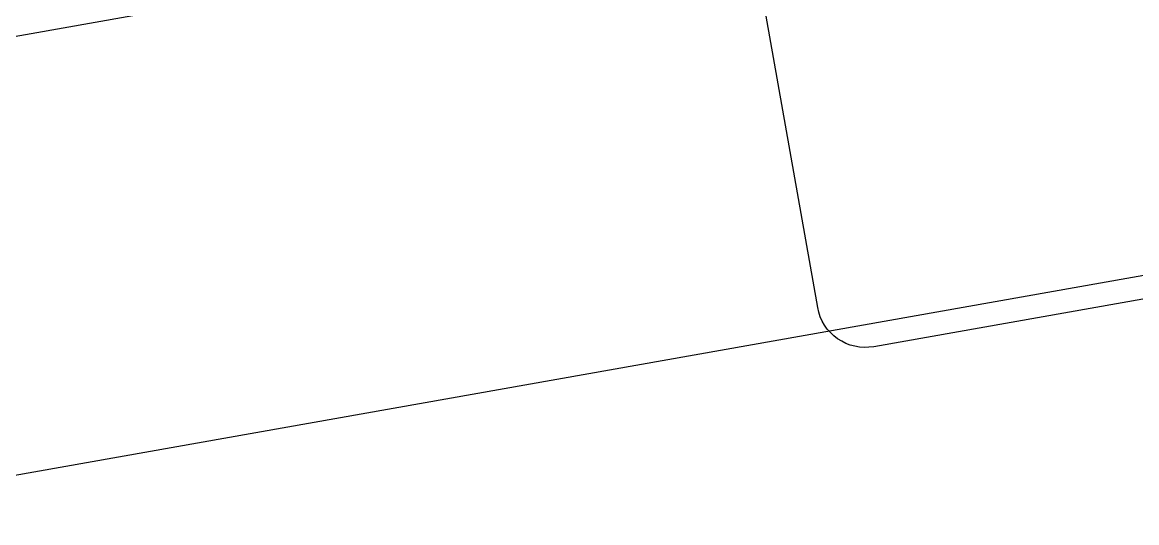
# Model space of a CAD drawing. Header units: millimetres. Extents: x 0 to 8967983, y -224399 to 13801.
# Drawn here: x 71375.18 to 71382.22, y -193456.14 to -193452.97 of the extents above; entities that cross this region are included whole.
import ezdxf

# ---------------------------------------------------------------- set-up
doc = ezdxf.new("R2010")
doc.units = ezdxf.units.MM
doc.header["$LTSCALE"] = 10
doc.layers.add('Архитектура', color=251, linetype='Continuous')

msp = doc.modelspace()

# ---------------------------------------------------------------- linework, layer by layer
at = {"layer": 'Архитектура', "lineweight": 25, "transparency": 33554684}
msp.add_lwpolyline([(71345.0646, -193458.3913), (71395.3454, -193449.4796), (71395.1752, -193448.5192), (71344.8944, -193457.4308)], close=True, dxfattribs=at)
msp.add_lwpolyline([(71345.0646, -193458.3913), (71395.3454, -193449.4796), (71395.1752, -193448.5192), (71344.8944, -193457.4308)], close=True, dxfattribs=at)
msp.add_lwpolyline([(71345.0646, -193458.3913), (71395.3454, -193449.4796), (71395.1752, -193448.5192), (71344.8944, -193457.4308)], close=True, dxfattribs=at)
msp.add_lwpolyline([(71345.0646, -193458.3913), (71395.3454, -193449.4796), (71395.1752, -193448.5192), (71344.8944, -193457.4308)], close=True, dxfattribs=at)
msp.add_lwpolyline([(71345.0646, -193458.3913), (71395.3454, -193449.4796), (71395.1752, -193448.5192), (71344.8944, -193457.4308)], close=True, dxfattribs=at)
msp.add_lwpolyline([(71345.0646, -193458.3913), (71395.3454, -193449.4796), (71395.1752, -193448.5192), (71344.8944, -193457.4308)], close=True, dxfattribs=at)
msp.add_lwpolyline([(71345.0646, -193458.3913), (71395.3454, -193449.4796), (71395.1752, -193448.5192), (71344.8944, -193457.4308)], close=True, dxfattribs=at)
msp.add_lwpolyline([(71345.0646, -193458.3913), (71395.3454, -193449.4796), (71395.1752, -193448.5192), (71344.8944, -193457.4308)], close=True, dxfattribs=at)
msp.add_lwpolyline([(71345.0646, -193458.3913), (71395.3454, -193449.4796), (71395.1752, -193448.5192), (71344.8944, -193457.4308)], close=True, dxfattribs=at)
msp.add_lwpolyline([(71345.0646, -193458.3913), (71395.3454, -193449.4796), (71395.1752, -193448.5192), (71344.8944, -193457.4308)], close=True, dxfattribs=at)
msp.add_lwpolyline([(71345.0646, -193458.3913), (71395.3454, -193449.4796), (71395.1752, -193448.5192), (71344.8944, -193457.4308)], close=True, dxfattribs=at)
msp.add_lwpolyline([(71345.0646, -193458.3913), (71395.3454, -193449.4796), (71395.1752, -193448.5192), (71344.8944, -193457.4308)], close=True, dxfattribs=at)
msp.add_lwpolyline([(71345.0646, -193458.3913), (71395.3454, -193449.4796), (71395.1752, -193448.5192), (71344.8944, -193457.4308)], close=True, dxfattribs=at)
msp.add_lwpolyline([(71345.0646, -193458.3913), (71395.3454, -193449.4796), (71395.1752, -193448.5192), (71344.8944, -193457.4308)], close=True, dxfattribs=at)
msp.add_lwpolyline([(71345.0646, -193458.3913), (71395.3454, -193449.4796), (71395.1752, -193448.5192), (71344.8944, -193457.4308)], close=True, dxfattribs=at)
msp.add_lwpolyline([(71345.0646, -193458.3913), (71395.3454, -193449.4796), (71395.1752, -193448.5192), (71344.8944, -193457.4308)], close=True, dxfattribs=at)
msp.add_lwpolyline([(71345.0646, -193458.3913), (71395.3454, -193449.4796), (71395.1752, -193448.5192), (71344.8944, -193457.4308)], close=True, dxfattribs=at)
msp.add_lwpolyline([(71345.0646, -193458.3913), (71395.3454, -193449.4796), (71395.1752, -193448.5192), (71344.8944, -193457.4308)], close=True, dxfattribs=at)
msp.add_lwpolyline([(71345.0646, -193458.3913), (71395.3454, -193449.4796), (71395.1752, -193448.5192), (71344.8944, -193457.4308)], close=True, dxfattribs=at)
msp.add_lwpolyline([(71345.0646, -193458.3913), (71395.3454, -193449.4796), (71395.1752, -193448.5192), (71344.8944, -193457.4308)], close=True, dxfattribs=at)
msp.add_lwpolyline([(71345.0646, -193458.3913), (71395.3454, -193449.4796), (71395.1752, -193448.5192), (71344.8944, -193457.4308)], close=True, dxfattribs=at)
msp.add_lwpolyline([(71345.0646, -193458.3913), (71395.3454, -193449.4796), (71395.1752, -193448.5192), (71344.8944, -193457.4308)], close=True, dxfattribs=at)
msp.add_lwpolyline([(71345.0646, -193458.3913), (71395.3454, -193449.4796), (71395.1752, -193448.5192), (71344.8944, -193457.4308)], close=True, dxfattribs=at)
msp.add_lwpolyline([(71345.0646, -193458.3913), (71395.3454, -193449.4796), (71395.1752, -193448.5192), (71344.8944, -193457.4308)], close=True, dxfattribs=at)
msp.add_lwpolyline([(71345.0646, -193458.3913), (71395.3454, -193449.4796), (71395.1752, -193448.5192), (71344.8944, -193457.4308)], close=True, dxfattribs=at)
msp.add_lwpolyline([(71345.0646, -193458.3913), (71395.3454, -193449.4796), (71395.1752, -193448.5192), (71344.8944, -193457.4308)], close=True, dxfattribs=at)
msp.add_lwpolyline([(71345.0646, -193458.3913), (71395.3454, -193449.4796), (71395.1752, -193448.5192), (71344.8944, -193457.4308)], close=True, dxfattribs=at)
msp.add_lwpolyline([(71345.0646, -193458.3913), (71395.3454, -193449.4796), (71395.1752, -193448.5192), (71344.8944, -193457.4308)], close=True, dxfattribs=at)
msp.add_lwpolyline([(71345.0646, -193458.3913), (71395.3454, -193449.4796), (71395.1752, -193448.5192), (71344.8944, -193457.4308)], close=True, dxfattribs=at)
msp.add_lwpolyline([(71345.0646, -193458.3913), (71395.3454, -193449.4796), (71395.1752, -193448.5192), (71344.8944, -193457.4308)], close=True, dxfattribs=at)
msp.add_lwpolyline([(71345.0646, -193458.3913), (71395.3454, -193449.4796), (71395.1752, -193448.5192), (71344.8944, -193457.4308)], close=True, dxfattribs=at)
msp.add_lwpolyline([(71345.0646, -193458.3913), (71395.3454, -193449.4796), (71395.1752, -193448.5192), (71344.8944, -193457.4308)], close=True, dxfattribs=at)
msp.add_lwpolyline([(71345.0646, -193458.3913), (71395.3454, -193449.4796), (71395.1752, -193448.5192), (71344.8944, -193457.4308)], close=True, dxfattribs=at)
msp.add_lwpolyline([(71345.0646, -193458.3913), (71395.3454, -193449.4796), (71395.1752, -193448.5192), (71344.8944, -193457.4308)], close=True, dxfattribs=at)
msp.add_lwpolyline([(71345.0646, -193458.3913), (71395.3454, -193449.4796), (71395.1752, -193448.5192), (71344.8944, -193457.4308)], close=True, dxfattribs=at)
msp.add_lwpolyline([(71345.0646, -193458.3913), (71395.3454, -193449.4796), (71395.1752, -193448.5192), (71344.8944, -193457.4308)], close=True, dxfattribs=at)
msp.add_lwpolyline([(71345.0646, -193458.3913), (71395.3454, -193449.4796), (71395.1752, -193448.5192), (71344.8944, -193457.4308)], close=True, dxfattribs=at)
msp.add_lwpolyline([(71345.0646, -193458.3913), (71395.3454, -193449.4796), (71395.1752, -193448.5192), (71344.8944, -193457.4308)], close=True, dxfattribs=at)
msp.add_lwpolyline([(71345.0646, -193458.3913), (71395.3454, -193449.4796), (71395.1752, -193448.5192), (71344.8944, -193457.4308)], close=True, dxfattribs=at)
msp.add_lwpolyline([(71345.0646, -193458.3913), (71395.3454, -193449.4796), (71395.1752, -193448.5192), (71344.8944, -193457.4308)], close=True, dxfattribs=at)
msp.add_lwpolyline([(71345.0646, -193458.3913), (71395.3454, -193449.4796), (71395.1752, -193448.5192), (71344.8944, -193457.4308)], close=True, dxfattribs=at)
msp.add_lwpolyline([(71345.0646, -193458.3913), (71395.3454, -193449.4796), (71395.1752, -193448.5192), (71344.8944, -193457.4308)], close=True, dxfattribs=at)
msp.add_lwpolyline([(71345.0646, -193458.3913), (71395.3454, -193449.4796), (71395.1752, -193448.5192), (71344.8944, -193457.4308)], close=True, dxfattribs=at)
msp.add_lwpolyline([(71345.0646, -193458.3913), (71395.3454, -193449.4796), (71395.1752, -193448.5192), (71344.8944, -193457.4308)], close=True, dxfattribs=at)
msp.add_lwpolyline([(71345.0646, -193458.3913), (71395.3454, -193449.4796), (71395.1752, -193448.5192), (71344.8944, -193457.4308)], close=True, dxfattribs=at)
msp.add_lwpolyline([(71345.0646, -193458.3913), (71395.3454, -193449.4796), (71395.1752, -193448.5192), (71344.8944, -193457.4308)], close=True, dxfattribs=at)
msp.add_lwpolyline([(71345.0646, -193458.3913), (71395.3454, -193449.4796), (71395.1752, -193448.5192), (71344.8944, -193457.4308)], close=True, dxfattribs=at)
msp.add_lwpolyline([(71345.0646, -193458.3913), (71395.3454, -193449.4796), (71395.1752, -193448.5192), (71344.8944, -193457.4308)], close=True, dxfattribs=at)
msp.add_lwpolyline([(71345.0646, -193458.3913), (71395.3454, -193449.4796), (71395.1752, -193448.5192), (71344.8944, -193457.4308)], close=True, dxfattribs=at)
msp.add_lwpolyline([(71345.0646, -193458.3913), (71395.3454, -193449.4796), (71395.1752, -193448.5192), (71344.8944, -193457.4308)], close=True, dxfattribs=at)
msp.add_lwpolyline([(71345.0646, -193458.3913), (71395.3454, -193449.4796), (71395.1752, -193448.5192), (71344.8944, -193457.4308)], close=True, dxfattribs=at)
msp.add_lwpolyline([(71345.0646, -193458.3913), (71395.3454, -193449.4796), (71395.1752, -193448.5192), (71344.8944, -193457.4308)], close=True, dxfattribs=at)
msp.add_lwpolyline([(71345.0646, -193458.3913), (71395.3454, -193449.4796), (71395.1752, -193448.5192), (71344.8944, -193457.4308)], close=True, dxfattribs=at)
msp.add_lwpolyline([(71345.0646, -193458.3913), (71395.3454, -193449.4796), (71395.1752, -193448.5192), (71344.8944, -193457.4308)], close=True, dxfattribs=at)
msp.add_lwpolyline([(71345.0646, -193458.3913), (71395.3454, -193449.4796), (71395.1752, -193448.5192), (71344.8944, -193457.4308)], close=True, dxfattribs=at)
msp.add_lwpolyline([(71345.0646, -193458.3913), (71395.3454, -193449.4796), (71395.1752, -193448.5192), (71344.8944, -193457.4308)], close=True, dxfattribs=at)
msp.add_lwpolyline([(71345.0646, -193458.3913), (71395.3454, -193449.4796), (71395.1752, -193448.5192), (71344.8944, -193457.4308)], close=True, dxfattribs=at)
msp.add_lwpolyline([(71345.0646, -193458.3913), (71395.3454, -193449.4796), (71395.1752, -193448.5192), (71344.8944, -193457.4308)], close=True, dxfattribs=at)
msp.add_lwpolyline([(71345.0646, -193458.3913), (71395.3454, -193449.4796), (71395.1752, -193448.5192), (71344.8944, -193457.4308)], close=True, dxfattribs=at)
msp.add_lwpolyline([(71345.0646, -193458.3913), (71395.3454, -193449.4796), (71395.1752, -193448.5192), (71344.8944, -193457.4308)], close=True, dxfattribs=at)
msp.add_lwpolyline([(71345.0646, -193458.3913), (71395.3454, -193449.4796), (71395.1752, -193448.5192), (71344.8944, -193457.4308)], close=True, dxfattribs=at)
msp.add_lwpolyline([(71345.0646, -193458.3913), (71395.3454, -193449.4796), (71395.1752, -193448.5192), (71344.8944, -193457.4308)], close=True, dxfattribs=at)
msp.add_lwpolyline([(71345.0646, -193458.3913), (71395.3454, -193449.4796), (71395.1752, -193448.5192), (71344.8944, -193457.4308)], close=True, dxfattribs=at)
msp.add_lwpolyline([(71345.0646, -193458.3913), (71395.3454, -193449.4796), (71395.1752, -193448.5192), (71344.8944, -193457.4308)], close=True, dxfattribs=at)
msp.add_lwpolyline([(71345.0646, -193458.3913), (71395.3454, -193449.4796), (71395.1752, -193448.5192), (71344.8944, -193457.4308)], close=True, dxfattribs=at)
msp.add_lwpolyline([(71345.0646, -193458.3913), (71395.3454, -193449.4796), (71395.1752, -193448.5192), (71344.8944, -193457.4308)], close=True, dxfattribs=at)
msp.add_lwpolyline([(71345.0646, -193458.3913), (71395.3454, -193449.4796), (71395.1752, -193448.5192), (71344.8944, -193457.4308)], close=True, dxfattribs=at)
msp.add_lwpolyline([(71345.0646, -193458.3913), (71395.3454, -193449.4796), (71395.1752, -193448.5192), (71344.8944, -193457.4308)], close=True, dxfattribs=at)
msp.add_lwpolyline([(71345.0646, -193458.3913), (71395.3454, -193449.4796), (71395.1752, -193448.5192), (71344.8944, -193457.4308)], close=True, dxfattribs=at)
msp.add_lwpolyline([(71345.0646, -193458.3913), (71395.3454, -193449.4796), (71395.1752, -193448.5192), (71344.8944, -193457.4308)], close=True, dxfattribs=at)
msp.add_lwpolyline([(71345.0646, -193458.3913), (71395.3454, -193449.4796), (71395.1752, -193448.5192), (71344.8944, -193457.4308)], close=True, dxfattribs=at)
msp.add_lwpolyline([(71345.0646, -193458.3913), (71395.3454, -193449.4796), (71395.1752, -193448.5192), (71344.8944, -193457.4308)], close=True, dxfattribs=at)
msp.add_lwpolyline([(71345.0646, -193458.3913), (71395.3454, -193449.4796), (71395.1752, -193448.5192), (71344.8944, -193457.4308)], close=True, dxfattribs=at)
msp.add_lwpolyline([(71345.0646, -193458.3913), (71395.3454, -193449.4796), (71395.1752, -193448.5192), (71344.8944, -193457.4308)], close=True, dxfattribs=at)
msp.add_lwpolyline([(71345.0646, -193458.3913), (71395.3454, -193449.4796), (71395.1752, -193448.5192), (71344.8944, -193457.4308)], close=True, dxfattribs=at)
msp.add_lwpolyline([(71345.0646, -193458.3913), (71395.3454, -193449.4796), (71395.1752, -193448.5192), (71344.8944, -193457.4308)], close=True, dxfattribs=at)
msp.add_lwpolyline([(71345.0646, -193458.3913), (71395.3454, -193449.4796), (71395.1752, -193448.5192), (71344.8944, -193457.4308)], close=True, dxfattribs=at)
msp.add_lwpolyline([(71345.0646, -193458.3913), (71395.3454, -193449.4796), (71395.1752, -193448.5192), (71344.8944, -193457.4308)], close=True, dxfattribs=at)
msp.add_lwpolyline([(71345.0646, -193458.3913), (71395.3454, -193449.4796), (71395.1752, -193448.5192), (71344.8944, -193457.4308)], close=True, dxfattribs=at)
msp.add_lwpolyline([(71345.0646, -193458.3913), (71395.3454, -193449.4796), (71395.1752, -193448.5192), (71344.8944, -193457.4308)], close=True, dxfattribs=at)
for points in [[(71389.7282, -193453.3985), (71380.5547, -193455.0244, -0.414362), (71380.2014, -193454.7775), (71379.7758, -193452.3764, -0.151171), (71379.7981, -193452.1978), (71380.1867, -193451.9629, -0.035408), (71387.5748, -193450.6535), (71388.1827, -193451.2887, 0.527868), (71388.6783, -193451.2008), (71389.0308, -193450.3954, -0.527868), (71389.5264, -193450.3076)], [(71389.7282, -193453.3985), (71380.5547, -193455.0244, -0.414362), (71380.2014, -193454.7775), (71379.7758, -193452.3764, -0.151171), (71379.7981, -193452.1978), (71380.1867, -193451.9629, -0.035408), (71387.5748, -193450.6535), (71388.1827, -193451.2887, 0.527868), (71388.6783, -193451.2008), (71389.0308, -193450.3954, -0.527868), (71389.5264, -193450.3076)], [(71389.7282, -193453.3985), (71380.5547, -193455.0244, -0.414362), (71380.2014, -193454.7775), (71379.7758, -193452.3764, -0.151171), (71379.7981, -193452.1978), (71380.1867, -193451.9629, -0.035408), (71387.5748, -193450.6535), (71388.1827, -193451.2887, 0.527868), (71388.6783, -193451.2008), (71389.0308, -193450.3954, -0.527868), (71389.5264, -193450.3076)], [(71389.7282, -193453.3985), (71380.5547, -193455.0244, -0.414362), (71380.2014, -193454.7775), (71379.7758, -193452.3764, -0.151171), (71379.7981, -193452.1978), (71380.1867, -193451.9629, -0.035408), (71387.5748, -193450.6535), (71388.1827, -193451.2887, 0.527868), (71388.6783, -193451.2008), (71389.0308, -193450.3954, -0.527868), (71389.5264, -193450.3076)], [(71389.7282, -193453.3985), (71380.5547, -193455.0244, -0.414362), (71380.2014, -193454.7775), (71379.7758, -193452.3764, -0.151171), (71379.7981, -193452.1978), (71380.1867, -193451.9629, -0.035408), (71387.5748, -193450.6535), (71388.1827, -193451.2887, 0.527868), (71388.6783, -193451.2008), (71389.0308, -193450.3954, -0.527868), (71389.5264, -193450.3076)], [(71389.7282, -193453.3985), (71380.5547, -193455.0244, -0.414362), (71380.2014, -193454.7775), (71379.7758, -193452.3764, -0.151171), (71379.7981, -193452.1978), (71380.1867, -193451.9629, -0.035408), (71387.5748, -193450.6535), (71388.1827, -193451.2887, 0.527868), (71388.6783, -193451.2008), (71389.0308, -193450.3954, -0.527868), (71389.5264, -193450.3076)], [(71389.7282, -193453.3985), (71380.5547, -193455.0244, -0.414362), (71380.2014, -193454.7775), (71379.7758, -193452.3764, -0.151171), (71379.7981, -193452.1978), (71380.1867, -193451.9629, -0.035408), (71387.5748, -193450.6535), (71388.1827, -193451.2887, 0.527868), (71388.6783, -193451.2008), (71389.0308, -193450.3954, -0.527868), (71389.5264, -193450.3076)], [(71389.7282, -193453.3985), (71380.5547, -193455.0244, -0.414362), (71380.2014, -193454.7775), (71379.7758, -193452.3764, -0.151171), (71379.7981, -193452.1978), (71380.1867, -193451.9629, -0.035408), (71387.5748, -193450.6535), (71388.1827, -193451.2887, 0.527868), (71388.6783, -193451.2008), (71389.0308, -193450.3954, -0.527868), (71389.5264, -193450.3076)], [(71389.7282, -193453.3985), (71380.5547, -193455.0244, -0.414362), (71380.2014, -193454.7775), (71379.7758, -193452.3764, -0.151171), (71379.7981, -193452.1978), (71380.1867, -193451.9629, -0.035408), (71387.5748, -193450.6535), (71388.1827, -193451.2887, 0.527868), (71388.6783, -193451.2008), (71389.0308, -193450.3954, -0.527868), (71389.5264, -193450.3076)], [(71389.7282, -193453.3985), (71380.5547, -193455.0244, -0.414362), (71380.2014, -193454.7775), (71379.7758, -193452.3764, -0.151171), (71379.7981, -193452.1978), (71380.1867, -193451.9629, -0.035408), (71387.5748, -193450.6535), (71388.1827, -193451.2887, 0.527868), (71388.6783, -193451.2008), (71389.0308, -193450.3954, -0.527868), (71389.5264, -193450.3076)], [(71389.7282, -193453.3985), (71380.5547, -193455.0244, -0.414362), (71380.2014, -193454.7775), (71379.7758, -193452.3764, -0.151171), (71379.7981, -193452.1978), (71380.1867, -193451.9629, -0.035408), (71387.5748, -193450.6535), (71388.1827, -193451.2887, 0.527868), (71388.6783, -193451.2008), (71389.0308, -193450.3954, -0.527868), (71389.5264, -193450.3076)], [(71389.7282, -193453.3985), (71380.5547, -193455.0244, -0.414362), (71380.2014, -193454.7775), (71379.7758, -193452.3764, -0.151171), (71379.7981, -193452.1978), (71380.1867, -193451.9629, -0.035408), (71387.5748, -193450.6535), (71388.1827, -193451.2887, 0.527868), (71388.6783, -193451.2008), (71389.0308, -193450.3954, -0.527868), (71389.5264, -193450.3076)], [(71389.7282, -193453.3985), (71380.5547, -193455.0244, -0.414362), (71380.2014, -193454.7775), (71379.7758, -193452.3764, -0.151171), (71379.7981, -193452.1978), (71380.1867, -193451.9629, -0.035408), (71387.5748, -193450.6535), (71388.1827, -193451.2887, 0.527868), (71388.6783, -193451.2008), (71389.0308, -193450.3954, -0.527868), (71389.5264, -193450.3076)], [(71389.7282, -193453.3985), (71380.5547, -193455.0244, -0.414362), (71380.2014, -193454.7775), (71379.7758, -193452.3764, -0.151171), (71379.7981, -193452.1978), (71380.1867, -193451.9629, -0.035408), (71387.5748, -193450.6535), (71388.1827, -193451.2887, 0.527868), (71388.6783, -193451.2008), (71389.0308, -193450.3954, -0.527868), (71389.5264, -193450.3076)], [(71389.7282, -193453.3985), (71380.5547, -193455.0244, -0.414362), (71380.2014, -193454.7775), (71379.7758, -193452.3764, -0.151171), (71379.7981, -193452.1978), (71380.1867, -193451.9629, -0.035408), (71387.5748, -193450.6535), (71388.1827, -193451.2887, 0.527868), (71388.6783, -193451.2008), (71389.0308, -193450.3954, -0.527868), (71389.5264, -193450.3076)], [(71389.7282, -193453.3985), (71380.5547, -193455.0244, -0.414362), (71380.2014, -193454.7775), (71379.7758, -193452.3764, -0.151171), (71379.7981, -193452.1978), (71380.1867, -193451.9629, -0.035408), (71387.5748, -193450.6535), (71388.1827, -193451.2887, 0.527868), (71388.6783, -193451.2008), (71389.0308, -193450.3954, -0.527868), (71389.5264, -193450.3076)], [(71389.7282, -193453.3985), (71380.5547, -193455.0244, -0.414362), (71380.2014, -193454.7775), (71379.7758, -193452.3764, -0.151171), (71379.7981, -193452.1978), (71380.1867, -193451.9629, -0.035408), (71387.5748, -193450.6535), (71388.1827, -193451.2887, 0.527868), (71388.6783, -193451.2008), (71389.0308, -193450.3954, -0.527868), (71389.5264, -193450.3076)], [(71389.7282, -193453.3985), (71380.5547, -193455.0244, -0.414362), (71380.2014, -193454.7775), (71379.7758, -193452.3764, -0.151171), (71379.7981, -193452.1978), (71380.1867, -193451.9629, -0.035408), (71387.5748, -193450.6535), (71388.1827, -193451.2887, 0.527868), (71388.6783, -193451.2008), (71389.0308, -193450.3954, -0.527868), (71389.5264, -193450.3076)], [(71389.7282, -193453.3985), (71380.5547, -193455.0244, -0.414362), (71380.2014, -193454.7775), (71379.7758, -193452.3764, -0.151171), (71379.7981, -193452.1978), (71380.1867, -193451.9629, -0.035408), (71387.5748, -193450.6535), (71388.1827, -193451.2887, 0.527868), (71388.6783, -193451.2008), (71389.0308, -193450.3954, -0.527868), (71389.5264, -193450.3076)], [(71389.7282, -193453.3985), (71380.5547, -193455.0244, -0.414362), (71380.2014, -193454.7775), (71379.7758, -193452.3764, -0.151171), (71379.7981, -193452.1978), (71380.1867, -193451.9629, -0.035408), (71387.5748, -193450.6535), (71388.1827, -193451.2887, 0.527868), (71388.6783, -193451.2008), (71389.0308, -193450.3954, -0.527868), (71389.5264, -193450.3076)], [(71389.7282, -193453.3985), (71380.5547, -193455.0244, -0.414362), (71380.2014, -193454.7775), (71379.7758, -193452.3764, -0.151171), (71379.7981, -193452.1978), (71380.1867, -193451.9629, -0.035408), (71387.5748, -193450.6535), (71388.1827, -193451.2887, 0.527868), (71388.6783, -193451.2008), (71389.0308, -193450.3954, -0.527868), (71389.5264, -193450.3076)], [(71389.7282, -193453.3985), (71380.5547, -193455.0244, -0.414362), (71380.2014, -193454.7775), (71379.7758, -193452.3764, -0.151171), (71379.7981, -193452.1978), (71380.1867, -193451.9629, -0.035408), (71387.5748, -193450.6535), (71388.1827, -193451.2887, 0.527868), (71388.6783, -193451.2008), (71389.0308, -193450.3954, -0.527868), (71389.5264, -193450.3076)], [(71389.7282, -193453.3985), (71380.5547, -193455.0244, -0.414362), (71380.2014, -193454.7775), (71379.7758, -193452.3764, -0.151171), (71379.7981, -193452.1978), (71380.1867, -193451.9629, -0.035408), (71387.5748, -193450.6535), (71388.1827, -193451.2887, 0.527868), (71388.6783, -193451.2008), (71389.0308, -193450.3954, -0.527868), (71389.5264, -193450.3076)], [(71389.7282, -193453.3985), (71380.5547, -193455.0244, -0.414362), (71380.2014, -193454.7775), (71379.7758, -193452.3764, -0.151171), (71379.7981, -193452.1978), (71380.1867, -193451.9629, -0.035408), (71387.5748, -193450.6535), (71388.1827, -193451.2887, 0.527868), (71388.6783, -193451.2008), (71389.0308, -193450.3954, -0.527868), (71389.5264, -193450.3076)], [(71389.7282, -193453.3985), (71380.5547, -193455.0244, -0.414362), (71380.2014, -193454.7775), (71379.7758, -193452.3764, -0.151171), (71379.7981, -193452.1978), (71380.1867, -193451.9629, -0.035408), (71387.5748, -193450.6535), (71388.1827, -193451.2887, 0.527868), (71388.6783, -193451.2008), (71389.0308, -193450.3954, -0.527868), (71389.5264, -193450.3076)], [(71389.7282, -193453.3985), (71380.5547, -193455.0244, -0.414362), (71380.2014, -193454.7775), (71379.7758, -193452.3764, -0.151171), (71379.7981, -193452.1978), (71380.1867, -193451.9629, -0.035408), (71387.5748, -193450.6535), (71388.1827, -193451.2887, 0.527868), (71388.6783, -193451.2008), (71389.0308, -193450.3954, -0.527868), (71389.5264, -193450.3076)], [(71389.7282, -193453.3985), (71380.5547, -193455.0244, -0.414362), (71380.2014, -193454.7775), (71379.7758, -193452.3764, -0.151171), (71379.7981, -193452.1978), (71380.1867, -193451.9629, -0.035408), (71387.5748, -193450.6535), (71388.1827, -193451.2887, 0.527868), (71388.6783, -193451.2008), (71389.0308, -193450.3954, -0.527868), (71389.5264, -193450.3076)], [(71389.7282, -193453.3985), (71380.5547, -193455.0244, -0.414362), (71380.2014, -193454.7775), (71379.7758, -193452.3764, -0.151171), (71379.7981, -193452.1978), (71380.1867, -193451.9629, -0.035408), (71387.5748, -193450.6535), (71388.1827, -193451.2887, 0.527868), (71388.6783, -193451.2008), (71389.0308, -193450.3954, -0.527868), (71389.5264, -193450.3076)], [(71389.7282, -193453.3985), (71380.5547, -193455.0244, -0.414362), (71380.2014, -193454.7775), (71379.7758, -193452.3764, -0.151171), (71379.7981, -193452.1978), (71380.1867, -193451.9629, -0.035408), (71387.5748, -193450.6535), (71388.1827, -193451.2887, 0.527868), (71388.6783, -193451.2008), (71389.0308, -193450.3954, -0.527868), (71389.5264, -193450.3076)], [(71389.7282, -193453.3985), (71380.5547, -193455.0244, -0.414362), (71380.2014, -193454.7775), (71379.7758, -193452.3764, -0.151171), (71379.7981, -193452.1978), (71380.1867, -193451.9629, -0.035408), (71387.5748, -193450.6535), (71388.1827, -193451.2887, 0.527868), (71388.6783, -193451.2008), (71389.0308, -193450.3954, -0.527868), (71389.5264, -193450.3076)], [(71389.7282, -193453.3985), (71380.5547, -193455.0244, -0.414362), (71380.2014, -193454.7775), (71379.7758, -193452.3764, -0.151171), (71379.7981, -193452.1978), (71380.1867, -193451.9629, -0.035408), (71387.5748, -193450.6535), (71388.1827, -193451.2887, 0.527868), (71388.6783, -193451.2008), (71389.0308, -193450.3954, -0.527868), (71389.5264, -193450.3076)], [(71389.7282, -193453.3985), (71380.5547, -193455.0244, -0.414362), (71380.2014, -193454.7775), (71379.7758, -193452.3764, -0.151171), (71379.7981, -193452.1978), (71380.1867, -193451.9629, -0.035408), (71387.5748, -193450.6535), (71388.1827, -193451.2887, 0.527868), (71388.6783, -193451.2008), (71389.0308, -193450.3954, -0.527868), (71389.5264, -193450.3076)], [(71389.7282, -193453.3985), (71380.5547, -193455.0244, -0.414362), (71380.2014, -193454.7775), (71379.7758, -193452.3764, -0.151171), (71379.7981, -193452.1978), (71380.1867, -193451.9629, -0.035408), (71387.5748, -193450.6535), (71388.1827, -193451.2887, 0.527868), (71388.6783, -193451.2008), (71389.0308, -193450.3954, -0.527868), (71389.5264, -193450.3076)], [(71389.7282, -193453.3985), (71380.5547, -193455.0244, -0.414362), (71380.2014, -193454.7775), (71379.7758, -193452.3764, -0.151171), (71379.7981, -193452.1978), (71380.1867, -193451.9629, -0.035408), (71387.5748, -193450.6535), (71388.1827, -193451.2887, 0.527868), (71388.6783, -193451.2008), (71389.0308, -193450.3954, -0.527868), (71389.5264, -193450.3076)], [(71389.7282, -193453.3985), (71380.5547, -193455.0244, -0.414362), (71380.2014, -193454.7775), (71379.7758, -193452.3764, -0.151171), (71379.7981, -193452.1978), (71380.1867, -193451.9629, -0.035408), (71387.5748, -193450.6535), (71388.1827, -193451.2887, 0.527868), (71388.6783, -193451.2008), (71389.0308, -193450.3954, -0.527868), (71389.5264, -193450.3076)], [(71389.7282, -193453.3985), (71380.5547, -193455.0244, -0.414362), (71380.2014, -193454.7775), (71379.7758, -193452.3764, -0.151171), (71379.7981, -193452.1978), (71380.1867, -193451.9629, -0.035408), (71387.5748, -193450.6535), (71388.1827, -193451.2887, 0.527868), (71388.6783, -193451.2008), (71389.0308, -193450.3954, -0.527868), (71389.5264, -193450.3076)], [(71389.7282, -193453.3985), (71380.5547, -193455.0244, -0.414362), (71380.2014, -193454.7775), (71379.7758, -193452.3764, -0.151171), (71379.7981, -193452.1978), (71380.1867, -193451.9629, -0.035408), (71387.5748, -193450.6535), (71388.1827, -193451.2887, 0.527868), (71388.6783, -193451.2008), (71389.0308, -193450.3954, -0.527868), (71389.5264, -193450.3076)], [(71389.7282, -193453.3985), (71380.5547, -193455.0244, -0.414362), (71380.2014, -193454.7775), (71379.7758, -193452.3764, -0.151171), (71379.7981, -193452.1978), (71380.1867, -193451.9629, -0.035408), (71387.5748, -193450.6535), (71388.1827, -193451.2887, 0.527868), (71388.6783, -193451.2008), (71389.0308, -193450.3954, -0.527868), (71389.5264, -193450.3076)], [(71389.7282, -193453.3985), (71380.5547, -193455.0244, -0.414362), (71380.2014, -193454.7775), (71379.7758, -193452.3764, -0.151171), (71379.7981, -193452.1978), (71380.1867, -193451.9629, -0.035408), (71387.5748, -193450.6535), (71388.1827, -193451.2887, 0.527868), (71388.6783, -193451.2008), (71389.0308, -193450.3954, -0.527868), (71389.5264, -193450.3076)], [(71389.7282, -193453.3985), (71380.5547, -193455.0244, -0.414362), (71380.2014, -193454.7775), (71379.7758, -193452.3764, -0.151171), (71379.7981, -193452.1978), (71380.1867, -193451.9629, -0.035408), (71387.5748, -193450.6535), (71388.1827, -193451.2887, 0.527868), (71388.6783, -193451.2008), (71389.0308, -193450.3954, -0.527868), (71389.5264, -193450.3076)], [(71389.7282, -193453.3985), (71380.5547, -193455.0244, -0.414362), (71380.2014, -193454.7775), (71379.7758, -193452.3764, -0.151171), (71379.7981, -193452.1978), (71380.1867, -193451.9629, -0.035408), (71387.5748, -193450.6535), (71388.1827, -193451.2887, 0.527868), (71388.6783, -193451.2008), (71389.0308, -193450.3954, -0.527868), (71389.5264, -193450.3076)], [(71389.7282, -193453.3985), (71380.5547, -193455.0244, -0.414362), (71380.2014, -193454.7775), (71379.7758, -193452.3764, -0.151171), (71379.7981, -193452.1978), (71380.1867, -193451.9629, -0.035408), (71387.5748, -193450.6535), (71388.1827, -193451.2887, 0.527868), (71388.6783, -193451.2008), (71389.0308, -193450.3954, -0.527868), (71389.5264, -193450.3076)], [(71389.7282, -193453.3985), (71380.5547, -193455.0244, -0.414362), (71380.2014, -193454.7775), (71379.7758, -193452.3764, -0.151171), (71379.7981, -193452.1978), (71380.1867, -193451.9629, -0.035408), (71387.5748, -193450.6535), (71388.1827, -193451.2887, 0.527868), (71388.6783, -193451.2008), (71389.0308, -193450.3954, -0.527868), (71389.5264, -193450.3076)], [(71389.7282, -193453.3985), (71380.5547, -193455.0244, -0.414362), (71380.2014, -193454.7775), (71379.7758, -193452.3764, -0.151171), (71379.7981, -193452.1978), (71380.1867, -193451.9629, -0.035408), (71387.5748, -193450.6535), (71388.1827, -193451.2887, 0.527868), (71388.6783, -193451.2008), (71389.0308, -193450.3954, -0.527868), (71389.5264, -193450.3076)], [(71389.7282, -193453.3985), (71380.5547, -193455.0244, -0.414362), (71380.2014, -193454.7775), (71379.7758, -193452.3764, -0.151171), (71379.7981, -193452.1978), (71380.1867, -193451.9629, -0.035408), (71387.5748, -193450.6535), (71388.1827, -193451.2887, 0.527868), (71388.6783, -193451.2008), (71389.0308, -193450.3954, -0.527868), (71389.5264, -193450.3076)], [(71389.7282, -193453.3985), (71380.5547, -193455.0244, -0.414362), (71380.2014, -193454.7775), (71379.7758, -193452.3764, -0.151171), (71379.7981, -193452.1978), (71380.1867, -193451.9629, -0.035408), (71387.5748, -193450.6535), (71388.1827, -193451.2887, 0.527868), (71388.6783, -193451.2008), (71389.0308, -193450.3954, -0.527868), (71389.5264, -193450.3076)], [(71389.7282, -193453.3985), (71380.5547, -193455.0244, -0.414362), (71380.2014, -193454.7775), (71379.7758, -193452.3764, -0.151171), (71379.7981, -193452.1978), (71380.1867, -193451.9629, -0.035408), (71387.5748, -193450.6535), (71388.1827, -193451.2887, 0.527868), (71388.6783, -193451.2008), (71389.0308, -193450.3954, -0.527868), (71389.5264, -193450.3076)], [(71389.7282, -193453.3985), (71380.5547, -193455.0244, -0.414362), (71380.2014, -193454.7775), (71379.7758, -193452.3764, -0.151171), (71379.7981, -193452.1978), (71380.1867, -193451.9629, -0.035408), (71387.5748, -193450.6535), (71388.1827, -193451.2887, 0.527868), (71388.6783, -193451.2008), (71389.0308, -193450.3954, -0.527868), (71389.5264, -193450.3076)], [(71389.7282, -193453.3985), (71380.5547, -193455.0244, -0.414362), (71380.2014, -193454.7775), (71379.7758, -193452.3764, -0.151171), (71379.7981, -193452.1978), (71380.1867, -193451.9629, -0.035408), (71387.5748, -193450.6535), (71388.1827, -193451.2887, 0.527868), (71388.6783, -193451.2008), (71389.0308, -193450.3954, -0.527868), (71389.5264, -193450.3076)], [(71389.7282, -193453.3985), (71380.5547, -193455.0244, -0.414362), (71380.2014, -193454.7775), (71379.7758, -193452.3764, -0.151171), (71379.7981, -193452.1978), (71380.1867, -193451.9629, -0.035408), (71387.5748, -193450.6535), (71388.1827, -193451.2887, 0.527868), (71388.6783, -193451.2008), (71389.0308, -193450.3954, -0.527868), (71389.5264, -193450.3076)], [(71389.7282, -193453.3985), (71380.5547, -193455.0244, -0.414362), (71380.2014, -193454.7775), (71379.7758, -193452.3764, -0.151171), (71379.7981, -193452.1978), (71380.1867, -193451.9629, -0.035408), (71387.5748, -193450.6535), (71388.1827, -193451.2887, 0.527868), (71388.6783, -193451.2008), (71389.0308, -193450.3954, -0.527868), (71389.5264, -193450.3076)], [(71389.7282, -193453.3985), (71380.5547, -193455.0244, -0.414362), (71380.2014, -193454.7775), (71379.7758, -193452.3764, -0.151171), (71379.7981, -193452.1978), (71380.1867, -193451.9629, -0.035408), (71387.5748, -193450.6535), (71388.1827, -193451.2887, 0.527868), (71388.6783, -193451.2008), (71389.0308, -193450.3954, -0.527868), (71389.5264, -193450.3076)], [(71389.7282, -193453.3985), (71380.5547, -193455.0244, -0.414362), (71380.2014, -193454.7775), (71379.7758, -193452.3764, -0.151171), (71379.7981, -193452.1978), (71380.1867, -193451.9629, -0.035408), (71387.5748, -193450.6535), (71388.1827, -193451.2887, 0.527868), (71388.6783, -193451.2008), (71389.0308, -193450.3954, -0.527868), (71389.5264, -193450.3076)], [(71389.7282, -193453.3985), (71380.5547, -193455.0244, -0.414362), (71380.2014, -193454.7775), (71379.7758, -193452.3764, -0.151171), (71379.7981, -193452.1978), (71380.1867, -193451.9629, -0.035408), (71387.5748, -193450.6535), (71388.1827, -193451.2887, 0.527868), (71388.6783, -193451.2008), (71389.0308, -193450.3954, -0.527868), (71389.5264, -193450.3076)], [(71389.7282, -193453.3985), (71380.5547, -193455.0244, -0.414362), (71380.2014, -193454.7775), (71379.7758, -193452.3764, -0.151171), (71379.7981, -193452.1978), (71380.1867, -193451.9629, -0.035408), (71387.5748, -193450.6535), (71388.1827, -193451.2887, 0.527868), (71388.6783, -193451.2008), (71389.0308, -193450.3954, -0.527868), (71389.5264, -193450.3076)], [(71389.7282, -193453.3985), (71380.5547, -193455.0244, -0.414362), (71380.2014, -193454.7775), (71379.7758, -193452.3764, -0.151171), (71379.7981, -193452.1978), (71380.1867, -193451.9629, -0.035408), (71387.5748, -193450.6535), (71388.1827, -193451.2887, 0.527868), (71388.6783, -193451.2008), (71389.0308, -193450.3954, -0.527868), (71389.5264, -193450.3076)], [(71389.7282, -193453.3985), (71380.5547, -193455.0244, -0.414362), (71380.2014, -193454.7775), (71379.7758, -193452.3764, -0.151171), (71379.7981, -193452.1978), (71380.1867, -193451.9629, -0.035408), (71387.5748, -193450.6535), (71388.1827, -193451.2887, 0.527868), (71388.6783, -193451.2008), (71389.0308, -193450.3954, -0.527868), (71389.5264, -193450.3076)], [(71389.7282, -193453.3985), (71380.5547, -193455.0244, -0.414362), (71380.2014, -193454.7775), (71379.7758, -193452.3764, -0.151171), (71379.7981, -193452.1978), (71380.1867, -193451.9629, -0.035408), (71387.5748, -193450.6535), (71388.1827, -193451.2887, 0.527868), (71388.6783, -193451.2008), (71389.0308, -193450.3954, -0.527868), (71389.5264, -193450.3076)], [(71389.7282, -193453.3985), (71380.5547, -193455.0244, -0.414362), (71380.2014, -193454.7775), (71379.7758, -193452.3764, -0.151171), (71379.7981, -193452.1978), (71380.1867, -193451.9629, -0.035408), (71387.5748, -193450.6535), (71388.1827, -193451.2887, 0.527868), (71388.6783, -193451.2008), (71389.0308, -193450.3954, -0.527868), (71389.5264, -193450.3076)], [(71389.7282, -193453.3985), (71380.5547, -193455.0244, -0.414362), (71380.2014, -193454.7775), (71379.7758, -193452.3764, -0.151171), (71379.7981, -193452.1978), (71380.1867, -193451.9629, -0.035408), (71387.5748, -193450.6535), (71388.1827, -193451.2887, 0.527868), (71388.6783, -193451.2008), (71389.0308, -193450.3954, -0.527868), (71389.5264, -193450.3076)], [(71389.7282, -193453.3985), (71380.5547, -193455.0244, -0.414362), (71380.2014, -193454.7775), (71379.7758, -193452.3764, -0.151171), (71379.7981, -193452.1978), (71380.1867, -193451.9629, -0.035408), (71387.5748, -193450.6535), (71388.1827, -193451.2887, 0.527868), (71388.6783, -193451.2008), (71389.0308, -193450.3954, -0.527868), (71389.5264, -193450.3076)], [(71389.7282, -193453.3985), (71380.5547, -193455.0244, -0.414362), (71380.2014, -193454.7775), (71379.7758, -193452.3764, -0.151171), (71379.7981, -193452.1978), (71380.1867, -193451.9629, -0.035408), (71387.5748, -193450.6535), (71388.1827, -193451.2887, 0.527868), (71388.6783, -193451.2008), (71389.0308, -193450.3954, -0.527868), (71389.5264, -193450.3076)], [(71389.7282, -193453.3985), (71380.5547, -193455.0244, -0.414362), (71380.2014, -193454.7775), (71379.7758, -193452.3764, -0.151171), (71379.7981, -193452.1978), (71380.1867, -193451.9629, -0.035408), (71387.5748, -193450.6535), (71388.1827, -193451.2887, 0.527868), (71388.6783, -193451.2008), (71389.0308, -193450.3954, -0.527868), (71389.5264, -193450.3076)], [(71389.7282, -193453.3985), (71380.5547, -193455.0244, -0.414362), (71380.2014, -193454.7775), (71379.7758, -193452.3764, -0.151171), (71379.7981, -193452.1978), (71380.1867, -193451.9629, -0.035408), (71387.5748, -193450.6535), (71388.1827, -193451.2887, 0.527868), (71388.6783, -193451.2008), (71389.0308, -193450.3954, -0.527868), (71389.5264, -193450.3076)], [(71389.7282, -193453.3985), (71380.5547, -193455.0244, -0.414362), (71380.2014, -193454.7775), (71379.7758, -193452.3764, -0.151171), (71379.7981, -193452.1978), (71380.1867, -193451.9629, -0.035408), (71387.5748, -193450.6535), (71388.1827, -193451.2887, 0.527868), (71388.6783, -193451.2008), (71389.0308, -193450.3954, -0.527868), (71389.5264, -193450.3076)], [(71389.7282, -193453.3985), (71380.5547, -193455.0244, -0.414362), (71380.2014, -193454.7775), (71379.7758, -193452.3764, -0.151171), (71379.7981, -193452.1978), (71380.1867, -193451.9629, -0.035408), (71387.5748, -193450.6535), (71388.1827, -193451.2887, 0.527868), (71388.6783, -193451.2008), (71389.0308, -193450.3954, -0.527868), (71389.5264, -193450.3076)], [(71389.7282, -193453.3985), (71380.5547, -193455.0244, -0.414362), (71380.2014, -193454.7775), (71379.7758, -193452.3764, -0.151171), (71379.7981, -193452.1978), (71380.1867, -193451.9629, -0.035408), (71387.5748, -193450.6535), (71388.1827, -193451.2887, 0.527868), (71388.6783, -193451.2008), (71389.0308, -193450.3954, -0.527868), (71389.5264, -193450.3076)], [(71389.7282, -193453.3985), (71380.5547, -193455.0244, -0.414362), (71380.2014, -193454.7775), (71379.7758, -193452.3764, -0.151171), (71379.7981, -193452.1978), (71380.1867, -193451.9629, -0.035408), (71387.5748, -193450.6535), (71388.1827, -193451.2887, 0.527868), (71388.6783, -193451.2008), (71389.0308, -193450.3954, -0.527868), (71389.5264, -193450.3076)], [(71389.7282, -193453.3985), (71380.5547, -193455.0244, -0.414362), (71380.2014, -193454.7775), (71379.7758, -193452.3764, -0.151171), (71379.7981, -193452.1978), (71380.1867, -193451.9629, -0.035408), (71387.5748, -193450.6535), (71388.1827, -193451.2887, 0.527868), (71388.6783, -193451.2008), (71389.0308, -193450.3954, -0.527868), (71389.5264, -193450.3076)], [(71389.7282, -193453.3985), (71380.5547, -193455.0244, -0.414362), (71380.2014, -193454.7775), (71379.7758, -193452.3764, -0.151171), (71379.7981, -193452.1978), (71380.1867, -193451.9629, -0.035408), (71387.5748, -193450.6535), (71388.1827, -193451.2887, 0.527868), (71388.6783, -193451.2008), (71389.0308, -193450.3954, -0.527868), (71389.5264, -193450.3076)], [(71389.7282, -193453.3985), (71380.5547, -193455.0244, -0.414362), (71380.2014, -193454.7775), (71379.7758, -193452.3764, -0.151171), (71379.7981, -193452.1978), (71380.1867, -193451.9629, -0.035408), (71387.5748, -193450.6535), (71388.1827, -193451.2887, 0.527868), (71388.6783, -193451.2008), (71389.0308, -193450.3954, -0.527868), (71389.5264, -193450.3076)], [(71389.7282, -193453.3985), (71380.5547, -193455.0244, -0.414362), (71380.2014, -193454.7775), (71379.7758, -193452.3764, -0.151171), (71379.7981, -193452.1978), (71380.1867, -193451.9629, -0.035408), (71387.5748, -193450.6535), (71388.1827, -193451.2887, 0.527868), (71388.6783, -193451.2008), (71389.0308, -193450.3954, -0.527868), (71389.5264, -193450.3076)], [(71389.7282, -193453.3985), (71380.5547, -193455.0244, -0.414362), (71380.2014, -193454.7775), (71379.7758, -193452.3764, -0.151171), (71379.7981, -193452.1978), (71380.1867, -193451.9629, -0.035408), (71387.5748, -193450.6535), (71388.1827, -193451.2887, 0.527868), (71388.6783, -193451.2008), (71389.0308, -193450.3954, -0.527868), (71389.5264, -193450.3076)], [(71389.7282, -193453.3985), (71380.5547, -193455.0244, -0.414362), (71380.2014, -193454.7775), (71379.7758, -193452.3764, -0.151171), (71379.7981, -193452.1978), (71380.1867, -193451.9629, -0.035408), (71387.5748, -193450.6535), (71388.1827, -193451.2887, 0.527868), (71388.6783, -193451.2008), (71389.0308, -193450.3954, -0.527868), (71389.5264, -193450.3076)], [(71389.7282, -193453.3985), (71380.5547, -193455.0244, -0.414362), (71380.2014, -193454.7775), (71379.7758, -193452.3764, -0.151171), (71379.7981, -193452.1978), (71380.1867, -193451.9629, -0.035408), (71387.5748, -193450.6535), (71388.1827, -193451.2887, 0.527868), (71388.6783, -193451.2008), (71389.0308, -193450.3954, -0.527868), (71389.5264, -193450.3076)], [(71389.7282, -193453.3985), (71380.5547, -193455.0244, -0.414362), (71380.2014, -193454.7775), (71379.7758, -193452.3764, -0.151171), (71379.7981, -193452.1978), (71380.1867, -193451.9629, -0.035408), (71387.5748, -193450.6535), (71388.1827, -193451.2887, 0.527868), (71388.6783, -193451.2008), (71389.0308, -193450.3954, -0.527868), (71389.5264, -193450.3076)], [(71389.7282, -193453.3985), (71380.5547, -193455.0244, -0.414362), (71380.2014, -193454.7775), (71379.7758, -193452.3764, -0.151171), (71379.7981, -193452.1978), (71380.1867, -193451.9629, -0.035408), (71387.5748, -193450.6535), (71388.1827, -193451.2887, 0.527868), (71388.6783, -193451.2008), (71389.0308, -193450.3954, -0.527868), (71389.5264, -193450.3076)], [(71389.7282, -193453.3985), (71380.5547, -193455.0244, -0.414362), (71380.2014, -193454.7775), (71379.7758, -193452.3764, -0.151171), (71379.7981, -193452.1978), (71380.1867, -193451.9629, -0.035408), (71387.5748, -193450.6535), (71388.1827, -193451.2887, 0.527868), (71388.6783, -193451.2008), (71389.0308, -193450.3954, -0.527868), (71389.5264, -193450.3076)], [(71389.7282, -193453.3985), (71380.5547, -193455.0244, -0.414362), (71380.2014, -193454.7775), (71379.7758, -193452.3764, -0.151171), (71379.7981, -193452.1978), (71380.1867, -193451.9629, -0.035408), (71387.5748, -193450.6535), (71388.1827, -193451.2887, 0.527868), (71388.6783, -193451.2008), (71389.0308, -193450.3954, -0.527868), (71389.5264, -193450.3076)], [(71389.7282, -193453.3985), (71380.5547, -193455.0244, -0.414362), (71380.2014, -193454.7775), (71379.7758, -193452.3764, -0.151171), (71379.7981, -193452.1978), (71380.1867, -193451.9629, -0.035408), (71387.5748, -193450.6535), (71388.1827, -193451.2887, 0.527868), (71388.6783, -193451.2008), (71389.0308, -193450.3954, -0.527868), (71389.5264, -193450.3076)], [(71397.5648, -193455.6389), (71390.962, -193456.8091, -0.414362), (71390.6086, -193456.5622), (71390.2044, -193454.2812), (71391.1648, -193454.111), (71391.0584, -193453.5108), (71390.4931, -193453.1157), (71350.871, -193460.1382)], [(71397.5648, -193455.6389), (71390.962, -193456.8091, -0.414362), (71390.6086, -193456.5622), (71390.2044, -193454.2812), (71391.1648, -193454.111), (71391.0584, -193453.5108), (71390.4931, -193453.1157), (71350.871, -193460.1382)], [(71397.5648, -193455.6389), (71390.962, -193456.8091, -0.414362), (71390.6086, -193456.5622), (71390.2044, -193454.2812), (71391.1648, -193454.111), (71391.0584, -193453.5108), (71390.4931, -193453.1157), (71350.871, -193460.1382)], [(71397.5648, -193455.6389), (71390.962, -193456.8091, -0.414362), (71390.6086, -193456.5622), (71390.2044, -193454.2812), (71391.1648, -193454.111), (71391.0584, -193453.5108), (71390.4931, -193453.1157), (71350.871, -193460.1382)], [(71397.5648, -193455.6389), (71390.962, -193456.8091, -0.414362), (71390.6086, -193456.5622), (71390.2044, -193454.2812), (71391.1648, -193454.111), (71391.0584, -193453.5108), (71390.4931, -193453.1157), (71350.871, -193460.1382)], [(71397.5648, -193455.6389), (71390.962, -193456.8091, -0.414362), (71390.6086, -193456.5622), (71390.2044, -193454.2812), (71391.1648, -193454.111), (71391.0584, -193453.5108), (71390.4931, -193453.1157), (71350.871, -193460.1382)], [(71397.5648, -193455.6389), (71390.962, -193456.8091, -0.414362), (71390.6086, -193456.5622), (71390.2044, -193454.2812), (71391.1648, -193454.111), (71391.0584, -193453.5108), (71390.4931, -193453.1157), (71350.871, -193460.1382)], [(71397.5648, -193455.6389), (71390.962, -193456.8091, -0.414362), (71390.6086, -193456.5622), (71390.2044, -193454.2812), (71391.1648, -193454.111), (71391.0584, -193453.5108), (71390.4931, -193453.1157), (71350.871, -193460.1382)], [(71397.5648, -193455.6389), (71390.962, -193456.8091, -0.414362), (71390.6086, -193456.5622), (71390.2044, -193454.2812), (71391.1648, -193454.111), (71391.0584, -193453.5108), (71390.4931, -193453.1157), (71350.871, -193460.1382)], [(71397.5648, -193455.6389), (71390.962, -193456.8091, -0.414362), (71390.6086, -193456.5622), (71390.2044, -193454.2812), (71391.1648, -193454.111), (71391.0584, -193453.5108), (71390.4931, -193453.1157), (71350.871, -193460.1382)], [(71397.5648, -193455.6389), (71390.962, -193456.8091, -0.414362), (71390.6086, -193456.5622), (71390.2044, -193454.2812), (71391.1648, -193454.111), (71391.0584, -193453.5108), (71390.4931, -193453.1157), (71350.871, -193460.1382)], [(71397.5648, -193455.6389), (71390.962, -193456.8091, -0.414362), (71390.6086, -193456.5622), (71390.2044, -193454.2812), (71391.1648, -193454.111), (71391.0584, -193453.5108), (71390.4931, -193453.1157), (71350.871, -193460.1382)], [(71397.5648, -193455.6389), (71390.962, -193456.8091, -0.414362), (71390.6086, -193456.5622), (71390.2044, -193454.2812), (71391.1648, -193454.111), (71391.0584, -193453.5108), (71390.4931, -193453.1157), (71350.871, -193460.1382)], [(71397.5648, -193455.6389), (71390.962, -193456.8091, -0.414362), (71390.6086, -193456.5622), (71390.2044, -193454.2812), (71391.1648, -193454.111), (71391.0584, -193453.5108), (71390.4931, -193453.1157), (71350.871, -193460.1382)], [(71397.5648, -193455.6389), (71390.962, -193456.8091, -0.414362), (71390.6086, -193456.5622), (71390.2044, -193454.2812), (71391.1648, -193454.111), (71391.0584, -193453.5108), (71390.4931, -193453.1157), (71350.871, -193460.1382)], [(71397.5648, -193455.6389), (71390.962, -193456.8091, -0.414362), (71390.6086, -193456.5622), (71390.2044, -193454.2812), (71391.1648, -193454.111), (71391.0584, -193453.5108), (71390.4931, -193453.1157), (71350.871, -193460.1382)], [(71397.5648, -193455.6389), (71390.962, -193456.8091, -0.414362), (71390.6086, -193456.5622), (71390.2044, -193454.2812), (71391.1648, -193454.111), (71391.0584, -193453.5108), (71390.4931, -193453.1157), (71350.871, -193460.1382)], [(71397.5648, -193455.6389), (71390.962, -193456.8091, -0.414362), (71390.6086, -193456.5622), (71390.2044, -193454.2812), (71391.1648, -193454.111), (71391.0584, -193453.5108), (71390.4931, -193453.1157), (71350.871, -193460.1382)], [(71397.5648, -193455.6389), (71390.962, -193456.8091, -0.414362), (71390.6086, -193456.5622), (71390.2044, -193454.2812), (71391.1648, -193454.111), (71391.0584, -193453.5108), (71390.4931, -193453.1157), (71350.871, -193460.1382)], [(71397.5648, -193455.6389), (71390.962, -193456.8091, -0.414362), (71390.6086, -193456.5622), (71390.2044, -193454.2812), (71391.1648, -193454.111), (71391.0584, -193453.5108), (71390.4931, -193453.1157), (71350.871, -193460.1382)], [(71397.5648, -193455.6389), (71390.962, -193456.8091, -0.414362), (71390.6086, -193456.5622), (71390.2044, -193454.2812), (71391.1648, -193454.111), (71391.0584, -193453.5108), (71390.4931, -193453.1157), (71350.871, -193460.1382)], [(71397.5648, -193455.6389), (71390.962, -193456.8091, -0.414362), (71390.6086, -193456.5622), (71390.2044, -193454.2812), (71391.1648, -193454.111), (71391.0584, -193453.5108), (71390.4931, -193453.1157), (71350.871, -193460.1382)], [(71397.5648, -193455.6389), (71390.962, -193456.8091, -0.414362), (71390.6086, -193456.5622), (71390.2044, -193454.2812), (71391.1648, -193454.111), (71391.0584, -193453.5108), (71390.4931, -193453.1157), (71350.871, -193460.1382)], [(71397.5648, -193455.6389), (71390.962, -193456.8091, -0.414362), (71390.6086, -193456.5622), (71390.2044, -193454.2812), (71391.1648, -193454.111), (71391.0584, -193453.5108), (71390.4931, -193453.1157), (71350.871, -193460.1382)], [(71397.5648, -193455.6389), (71390.962, -193456.8091, -0.414362), (71390.6086, -193456.5622), (71390.2044, -193454.2812), (71391.1648, -193454.111), (71391.0584, -193453.5108), (71390.4931, -193453.1157), (71350.871, -193460.1382)], [(71397.5648, -193455.6389), (71390.962, -193456.8091, -0.414362), (71390.6086, -193456.5622), (71390.2044, -193454.2812), (71391.1648, -193454.111), (71391.0584, -193453.5108), (71390.4931, -193453.1157), (71350.871, -193460.1382)], [(71397.5648, -193455.6389), (71390.962, -193456.8091, -0.414362), (71390.6086, -193456.5622), (71390.2044, -193454.2812), (71391.1648, -193454.111), (71391.0584, -193453.5108), (71390.4931, -193453.1157), (71350.871, -193460.1382)], [(71397.5648, -193455.6389), (71390.962, -193456.8091, -0.414362), (71390.6086, -193456.5622), (71390.2044, -193454.2812), (71391.1648, -193454.111), (71391.0584, -193453.5108), (71390.4931, -193453.1157), (71350.871, -193460.1382)], [(71397.5648, -193455.6389), (71390.962, -193456.8091, -0.414362), (71390.6086, -193456.5622), (71390.2044, -193454.2812), (71391.1648, -193454.111), (71391.0584, -193453.5108), (71390.4931, -193453.1157), (71350.871, -193460.1382)], [(71397.5648, -193455.6389), (71390.962, -193456.8091, -0.414362), (71390.6086, -193456.5622), (71390.2044, -193454.2812), (71391.1648, -193454.111), (71391.0584, -193453.5108), (71390.4931, -193453.1157), (71350.871, -193460.1382)], [(71397.5648, -193455.6389), (71390.962, -193456.8091, -0.414362), (71390.6086, -193456.5622), (71390.2044, -193454.2812), (71391.1648, -193454.111), (71391.0584, -193453.5108), (71390.4931, -193453.1157), (71350.871, -193460.1382)], [(71397.5648, -193455.6389), (71390.962, -193456.8091, -0.414362), (71390.6086, -193456.5622), (71390.2044, -193454.2812), (71391.1648, -193454.111), (71391.0584, -193453.5108), (71390.4931, -193453.1157), (71350.871, -193460.1382)], [(71397.5648, -193455.6389), (71390.962, -193456.8091, -0.414362), (71390.6086, -193456.5622), (71390.2044, -193454.2812), (71391.1648, -193454.111), (71391.0584, -193453.5108), (71390.4931, -193453.1157), (71350.871, -193460.1382)], [(71397.5648, -193455.6389), (71390.962, -193456.8091, -0.414362), (71390.6086, -193456.5622), (71390.2044, -193454.2812), (71391.1648, -193454.111), (71391.0584, -193453.5108), (71390.4931, -193453.1157), (71350.871, -193460.1382)], [(71397.5648, -193455.6389), (71390.962, -193456.8091, -0.414362), (71390.6086, -193456.5622), (71390.2044, -193454.2812), (71391.1648, -193454.111), (71391.0584, -193453.5108), (71390.4931, -193453.1157), (71350.871, -193460.1382)], [(71397.5648, -193455.6389), (71390.962, -193456.8091, -0.414362), (71390.6086, -193456.5622), (71390.2044, -193454.2812), (71391.1648, -193454.111), (71391.0584, -193453.5108), (71390.4931, -193453.1157), (71350.871, -193460.1382)], [(71397.5648, -193455.6389), (71390.962, -193456.8091, -0.414362), (71390.6086, -193456.5622), (71390.2044, -193454.2812), (71391.1648, -193454.111), (71391.0584, -193453.5108), (71390.4931, -193453.1157), (71350.871, -193460.1382)], [(71397.5648, -193455.6389), (71390.962, -193456.8091, -0.414362), (71390.6086, -193456.5622), (71390.2044, -193454.2812), (71391.1648, -193454.111), (71391.0584, -193453.5108), (71390.4931, -193453.1157), (71350.871, -193460.1382)], [(71397.5648, -193455.6389), (71390.962, -193456.8091, -0.414362), (71390.6086, -193456.5622), (71390.2044, -193454.2812), (71391.1648, -193454.111), (71391.0584, -193453.5108), (71390.4931, -193453.1157), (71350.871, -193460.1382)], [(71397.5648, -193455.6389), (71390.962, -193456.8091, -0.414362), (71390.6086, -193456.5622), (71390.2044, -193454.2812), (71391.1648, -193454.111), (71391.0584, -193453.5108), (71390.4931, -193453.1157), (71350.871, -193460.1382)], [(71397.5648, -193455.6389), (71390.962, -193456.8091, -0.414362), (71390.6086, -193456.5622), (71390.2044, -193454.2812), (71391.1648, -193454.111), (71391.0584, -193453.5108), (71390.4931, -193453.1157), (71350.871, -193460.1382)], [(71397.5648, -193455.6389), (71390.962, -193456.8091, -0.414362), (71390.6086, -193456.5622), (71390.2044, -193454.2812), (71391.1648, -193454.111), (71391.0584, -193453.5108), (71390.4931, -193453.1157), (71350.871, -193460.1382)], [(71397.5648, -193455.6389), (71390.962, -193456.8091, -0.414362), (71390.6086, -193456.5622), (71390.2044, -193454.2812), (71391.1648, -193454.111), (71391.0584, -193453.5108), (71390.4931, -193453.1157), (71350.871, -193460.1382)], [(71397.5648, -193455.6389), (71390.962, -193456.8091, -0.414362), (71390.6086, -193456.5622), (71390.2044, -193454.2812), (71391.1648, -193454.111), (71391.0584, -193453.5108), (71390.4931, -193453.1157), (71350.871, -193460.1382)], [(71397.5648, -193455.6389), (71390.962, -193456.8091, -0.414362), (71390.6086, -193456.5622), (71390.2044, -193454.2812), (71391.1648, -193454.111), (71391.0584, -193453.5108), (71390.4931, -193453.1157), (71350.871, -193460.1382)], [(71397.5648, -193455.6389), (71390.962, -193456.8091, -0.414362), (71390.6086, -193456.5622), (71390.2044, -193454.2812), (71391.1648, -193454.111), (71391.0584, -193453.5108), (71390.4931, -193453.1157), (71350.871, -193460.1382)], [(71397.5648, -193455.6389), (71390.962, -193456.8091, -0.414362), (71390.6086, -193456.5622), (71390.2044, -193454.2812), (71391.1648, -193454.111), (71391.0584, -193453.5108), (71390.4931, -193453.1157), (71350.871, -193460.1382)], [(71397.5648, -193455.6389), (71390.962, -193456.8091, -0.414362), (71390.6086, -193456.5622), (71390.2044, -193454.2812), (71391.1648, -193454.111), (71391.0584, -193453.5108), (71390.4931, -193453.1157), (71350.871, -193460.1382)], [(71397.5648, -193455.6389), (71390.962, -193456.8091, -0.414362), (71390.6086, -193456.5622), (71390.2044, -193454.2812), (71391.1648, -193454.111), (71391.0584, -193453.5108), (71390.4931, -193453.1157), (71350.871, -193460.1382)], [(71397.5648, -193455.6389), (71390.962, -193456.8091, -0.414362), (71390.6086, -193456.5622), (71390.2044, -193454.2812), (71391.1648, -193454.111), (71391.0584, -193453.5108), (71390.4931, -193453.1157), (71350.871, -193460.1382)], [(71397.5648, -193455.6389), (71390.962, -193456.8091, -0.414362), (71390.6086, -193456.5622), (71390.2044, -193454.2812), (71391.1648, -193454.111), (71391.0584, -193453.5108), (71390.4931, -193453.1157), (71350.871, -193460.1382)], [(71397.5648, -193455.6389), (71390.962, -193456.8091, -0.414362), (71390.6086, -193456.5622), (71390.2044, -193454.2812), (71391.1648, -193454.111), (71391.0584, -193453.5108), (71390.4931, -193453.1157), (71350.871, -193460.1382)], [(71397.5648, -193455.6389), (71390.962, -193456.8091, -0.414362), (71390.6086, -193456.5622), (71390.2044, -193454.2812), (71391.1648, -193454.111), (71391.0584, -193453.5108), (71390.4931, -193453.1157), (71350.871, -193460.1382)], [(71397.5648, -193455.6389), (71390.962, -193456.8091, -0.414362), (71390.6086, -193456.5622), (71390.2044, -193454.2812), (71391.1648, -193454.111), (71391.0584, -193453.5108), (71390.4931, -193453.1157), (71350.871, -193460.1382)], [(71397.5648, -193455.6389), (71390.962, -193456.8091, -0.414362), (71390.6086, -193456.5622), (71390.2044, -193454.2812), (71391.1648, -193454.111), (71391.0584, -193453.5108), (71390.4931, -193453.1157), (71350.871, -193460.1382)], [(71397.5648, -193455.6389), (71390.962, -193456.8091, -0.414362), (71390.6086, -193456.5622), (71390.2044, -193454.2812), (71391.1648, -193454.111), (71391.0584, -193453.5108), (71390.4931, -193453.1157), (71350.871, -193460.1382)], [(71397.5648, -193455.6389), (71390.962, -193456.8091, -0.414362), (71390.6086, -193456.5622), (71390.2044, -193454.2812), (71391.1648, -193454.111), (71391.0584, -193453.5108), (71390.4931, -193453.1157), (71350.871, -193460.1382)], [(71397.5648, -193455.6389), (71390.962, -193456.8091, -0.414362), (71390.6086, -193456.5622), (71390.2044, -193454.2812), (71391.1648, -193454.111), (71391.0584, -193453.5108), (71390.4931, -193453.1157), (71350.871, -193460.1382)], [(71397.5648, -193455.6389), (71390.962, -193456.8091, -0.414362), (71390.6086, -193456.5622), (71390.2044, -193454.2812), (71391.1648, -193454.111), (71391.0584, -193453.5108), (71390.4931, -193453.1157), (71350.871, -193460.1382)], [(71397.5648, -193455.6389), (71390.962, -193456.8091, -0.414362), (71390.6086, -193456.5622), (71390.2044, -193454.2812), (71391.1648, -193454.111), (71391.0584, -193453.5108), (71390.4931, -193453.1157), (71350.871, -193460.1382)], [(71397.5648, -193455.6389), (71390.962, -193456.8091, -0.414362), (71390.6086, -193456.5622), (71390.2044, -193454.2812), (71391.1648, -193454.111), (71391.0584, -193453.5108), (71390.4931, -193453.1157), (71350.871, -193460.1382)], [(71397.5648, -193455.6389), (71390.962, -193456.8091, -0.414362), (71390.6086, -193456.5622), (71390.2044, -193454.2812), (71391.1648, -193454.111), (71391.0584, -193453.5108), (71390.4931, -193453.1157), (71350.871, -193460.1382)], [(71397.5648, -193455.6389), (71390.962, -193456.8091, -0.414362), (71390.6086, -193456.5622), (71390.2044, -193454.2812), (71391.1648, -193454.111), (71391.0584, -193453.5108), (71390.4931, -193453.1157), (71350.871, -193460.1382)], [(71397.5648, -193455.6389), (71390.962, -193456.8091, -0.414362), (71390.6086, -193456.5622), (71390.2044, -193454.2812), (71391.1648, -193454.111), (71391.0584, -193453.5108), (71390.4931, -193453.1157), (71350.871, -193460.1382)], [(71397.5648, -193455.6389), (71390.962, -193456.8091, -0.414362), (71390.6086, -193456.5622), (71390.2044, -193454.2812), (71391.1648, -193454.111), (71391.0584, -193453.5108), (71390.4931, -193453.1157), (71350.871, -193460.1382)], [(71397.5648, -193455.6389), (71390.962, -193456.8091, -0.414362), (71390.6086, -193456.5622), (71390.2044, -193454.2812), (71391.1648, -193454.111), (71391.0584, -193453.5108), (71390.4931, -193453.1157), (71350.871, -193460.1382)], [(71397.5648, -193455.6389), (71390.962, -193456.8091, -0.414362), (71390.6086, -193456.5622), (71390.2044, -193454.2812), (71391.1648, -193454.111), (71391.0584, -193453.5108), (71390.4931, -193453.1157), (71350.871, -193460.1382)], [(71397.5648, -193455.6389), (71390.962, -193456.8091, -0.414362), (71390.6086, -193456.5622), (71390.2044, -193454.2812), (71391.1648, -193454.111), (71391.0584, -193453.5108), (71390.4931, -193453.1157), (71350.871, -193460.1382)], [(71397.5648, -193455.6389), (71390.962, -193456.8091, -0.414362), (71390.6086, -193456.5622), (71390.2044, -193454.2812), (71391.1648, -193454.111), (71391.0584, -193453.5108), (71390.4931, -193453.1157), (71350.871, -193460.1382)], [(71397.5648, -193455.6389), (71390.962, -193456.8091, -0.414362), (71390.6086, -193456.5622), (71390.2044, -193454.2812), (71391.1648, -193454.111), (71391.0584, -193453.5108), (71390.4931, -193453.1157), (71350.871, -193460.1382)], [(71397.5648, -193455.6389), (71390.962, -193456.8091, -0.414362), (71390.6086, -193456.5622), (71390.2044, -193454.2812), (71391.1648, -193454.111), (71391.0584, -193453.5108), (71390.4931, -193453.1157), (71350.871, -193460.1382)], [(71397.5648, -193455.6389), (71390.962, -193456.8091, -0.414362), (71390.6086, -193456.5622), (71390.2044, -193454.2812), (71391.1648, -193454.111), (71391.0584, -193453.5108), (71390.4931, -193453.1157), (71350.871, -193460.1382)], [(71397.5648, -193455.6389), (71390.962, -193456.8091, -0.414362), (71390.6086, -193456.5622), (71390.2044, -193454.2812), (71391.1648, -193454.111), (71391.0584, -193453.5108), (71390.4931, -193453.1157), (71350.871, -193460.1382)], [(71397.5648, -193455.6389), (71390.962, -193456.8091, -0.414362), (71390.6086, -193456.5622), (71390.2044, -193454.2812), (71391.1648, -193454.111), (71391.0584, -193453.5108), (71390.4931, -193453.1157), (71350.871, -193460.1382)], [(71397.5648, -193455.6389), (71390.962, -193456.8091, -0.414362), (71390.6086, -193456.5622), (71390.2044, -193454.2812), (71391.1648, -193454.111), (71391.0584, -193453.5108), (71390.4931, -193453.1157), (71350.871, -193460.1382)], [(71397.5648, -193455.6389), (71390.962, -193456.8091, -0.414362), (71390.6086, -193456.5622), (71390.2044, -193454.2812), (71391.1648, -193454.111), (71391.0584, -193453.5108), (71390.4931, -193453.1157), (71350.871, -193460.1382)], [(71397.5648, -193455.6389), (71390.962, -193456.8091, -0.414362), (71390.6086, -193456.5622), (71390.2044, -193454.2812), (71391.1648, -193454.111), (71391.0584, -193453.5108), (71390.4931, -193453.1157), (71350.871, -193460.1382)], [(71397.5648, -193455.6389), (71390.962, -193456.8091, -0.414362), (71390.6086, -193456.5622), (71390.2044, -193454.2812), (71391.1648, -193454.111), (71391.0584, -193453.5108), (71390.4931, -193453.1157), (71350.871, -193460.1382)], [(71397.5648, -193455.6389), (71390.962, -193456.8091, -0.414362), (71390.6086, -193456.5622), (71390.2044, -193454.2812), (71391.1648, -193454.111), (71391.0584, -193453.5108), (71390.4931, -193453.1157), (71350.871, -193460.1382)], [(71397.5648, -193455.6389), (71390.962, -193456.8091, -0.414362), (71390.6086, -193456.5622), (71390.2044, -193454.2812), (71391.1648, -193454.111), (71391.0584, -193453.5108), (71390.4931, -193453.1157), (71350.871, -193460.1382)]]:
    msp.add_lwpolyline(points, format="xyb", dxfattribs=at)
msp.add_arc((68711.0138, -184296.962), 9778.6546, 272.59254797, 356.63539137, dxfattribs=at)

doc.saveas('drawing.dxf')
